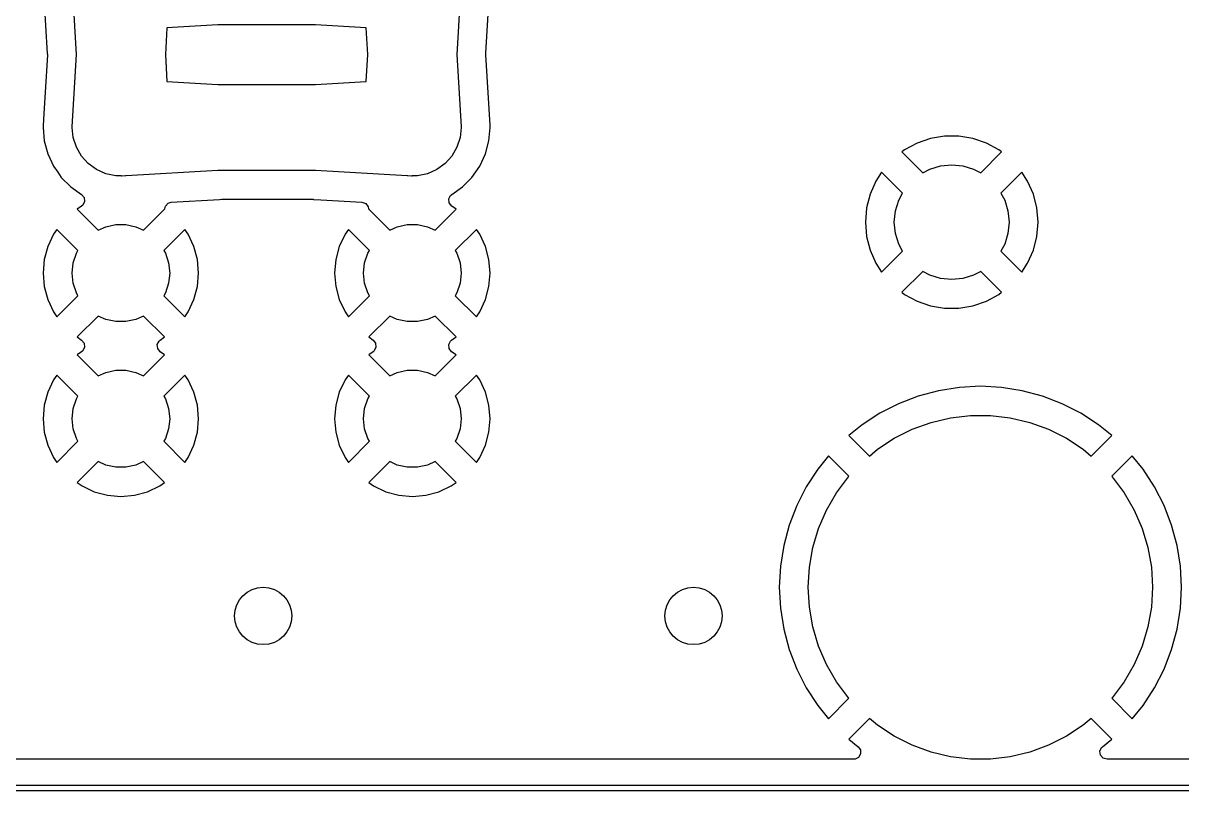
# Model space of a CAD drawing. Extents: x 0.1 to 11.5, y -4.3 to -1.1.
# Drawn here: x 8.871 to 9.666, y -4.293 to -3.766 of the extents above; entities that cross this region are included whole.
import ezdxf

# ---------------------------------------------------------------- set-up
doc = ezdxf.new("R2010")
doc.units = 0
doc.header["$MEASUREMENT"] = 0
doc.layers.add('BLACK', color=7, linetype='CONTINUOUS')

msp = doc.modelspace()

# ---------------------------------------------------------------- linework, layer by layer
at = {"layer": 'BLACK', "linetype": 'CONTINUOUS'}
for p, q in [((8.88449, -3.73945), (8.88729, -3.78706)), ((8.90727, -3.7878), (8.90436, -3.73828)), ((9.17123, -3.73828), (9.16832, -3.7878)), ((9.18831, -3.78681), (9.19112, -3.73916)), ((9.00429, -3.76735), (8.9694, -3.7694)), ((9.00435, -3.76732), (9.00429, -3.76735)), ((9.07125, -3.76732), (9.00435, -3.76732)), ((9.0713, -3.76735), (9.07125, -3.76732)), ((9.10619, -3.7694), (9.0713, -3.76735)), ((8.9694, -3.7694), (8.96832, -3.7878)), ((9.10727, -3.7878), (9.10619, -3.7694)), ((8.88733, -3.78794), (8.88494, -3.82853)), ((8.88729, -3.78706), (8.88733, -3.78765)), ((8.88733, -3.78765), (8.88733, -3.78794)), ((8.90436, -3.83731), (8.90727, -3.7878)), ((8.96832, -3.7878), (8.9694, -3.80619)), ((9.10619, -3.80619), (9.10727, -3.7878)), ((9.16832, -3.7878), (9.17123, -3.83731)), ((9.18826, -3.78765), (9.18831, -3.78681)), ((9.18826, -3.78794), (9.18826, -3.78765)), ((9.1911, -3.83614), (9.18826, -3.78794)), ((8.9694, -3.80619), (9.00429, -3.80824)), ((9.00429, -3.80824), (9.00434, -3.80827)), ((9.07124, -3.80827), (9.0713, -3.80824)), ((9.0713, -3.80824), (9.10619, -3.80619)), ((9.00434, -3.80827), (9.07124, -3.80827)), ((8.88494, -3.82853), (8.88447, -3.83643)), ((8.88447, -3.83729), (8.88442, -3.8378)), ((8.88442, -3.8378), (8.88442, -3.8378)), ((8.88442, -3.8378), (8.88523, -3.84706)), ((8.88447, -3.83643), (8.88447, -3.83675)), ((8.88447, -3.83675), (8.88447, -3.83675)), ((8.88447, -3.83675), (8.88447, -3.83698)), ((8.88447, -3.83698), (8.88447, -3.83729)), ((8.90433, -3.8378), (8.90437, -3.83737)), ((8.90506, -3.84475), (8.90433, -3.8378)), ((8.90436, -3.83733), (8.90436, -3.83731)), ((8.90437, -3.83737), (8.90436, -3.83733)), ((9.17126, -3.8378), (9.17053, -3.84475)), ((9.17123, -3.83731), (9.17121, -3.83736)), ((9.17121, -3.83736), (9.17126, -3.8378)), ((9.19036, -3.84706), (9.19117, -3.8378)), ((9.1911, -3.83616), (9.1911, -3.83614)), ((9.1911, -3.83627), (9.1911, -3.83616)), ((9.1911, -3.83631), (9.1911, -3.83627)), ((9.1911, -3.837), (9.1911, -3.83631)), ((9.1911, -3.83631), (9.1911, -3.83631)), ((9.19117, -3.8378), (9.1911, -3.837)), ((8.88523, -3.84706), (8.88523, -3.84706)), ((8.88523, -3.84706), (8.88764, -3.85605)), ((8.90722, -3.85141), (8.90506, -3.84475)), ((9.17053, -3.84475), (9.16837, -3.85141)), ((9.18795, -3.85605), (9.19036, -3.84706)), ((9.49333, -3.8454), (9.48407, -3.84858)), ((9.50298, -3.84379), (9.49333, -3.8454)), ((9.51277, -3.84379), (9.50298, -3.84379)), ((9.52242, -3.8454), (9.51277, -3.84379)), ((9.53168, -3.84858), (9.52242, -3.8454)), ((8.91072, -3.85747), (8.90722, -3.85141)), ((9.16837, -3.85141), (9.16487, -3.85747)), ((9.47546, -3.85324), (9.47362, -3.85467)), ((9.47362, -3.85467), (9.47362, -3.85467)), ((9.47362, -3.85467), (9.48799, -3.86905)), ((9.48407, -3.84858), (9.47546, -3.85324)), ((9.48407, -3.84858), (9.48407, -3.84858)), ((9.52775, -3.86905), (9.54213, -3.85467)), ((9.54028, -3.85324), (9.53168, -3.84858)), ((9.53168, -3.84858), (9.53168, -3.84858)), ((9.54213, -3.85467), (9.54028, -3.85324)), ((9.54213, -3.85467), (9.54213, -3.85467)), ((8.88764, -3.85605), (8.88764, -3.85605)), ((8.88764, -3.85605), (8.88764, -3.85605)), ((8.88764, -3.85605), (8.89041, -3.86199)), ((8.89041, -3.86199), (8.89157, -3.86448)), ((8.9154, -3.86266), (8.91072, -3.85747)), ((8.92106, -3.86678), (8.9154, -3.86266)), ((9.16019, -3.86266), (9.15453, -3.86678)), ((9.16487, -3.85747), (9.16019, -3.86266)), ((9.18402, -3.86448), (9.18795, -3.85605)), ((9.50019, -3.86423), (9.50787, -3.86348)), ((9.50787, -3.86348), (9.51555, -3.86423)), ((8.89157, -3.86448), (8.89157, -3.86448)), ((8.89157, -3.86448), (8.89446, -3.8686)), ((8.89446, -3.8686), (8.89691, -3.8721)), ((8.92745, -3.86962), (8.92106, -3.86678)), ((8.9343, -3.87108), (8.92745, -3.86962)), ((8.93793, -3.87108), (8.9343, -3.87108)), ((8.93795, -3.87112), (8.93793, -3.87108)), ((8.93828, -3.87123), (8.93795, -3.87112)), ((8.94091, -3.87108), (8.93828, -3.87123)), ((8.94129, -3.87108), (8.94091, -3.87108)), ((8.94144, -3.87105), (8.94129, -3.87108)), ((9.00429, -3.86735), (8.94144, -3.87105)), ((9.00435, -3.86732), (9.00429, -3.86735)), ((9.07125, -3.86732), (9.00435, -3.86732)), ((9.0713, -3.86735), (9.07125, -3.86732)), ((9.13415, -3.87105), (9.0713, -3.86735)), ((9.1343, -3.87108), (9.13415, -3.87105)), ((9.13468, -3.87108), (9.1343, -3.87108)), ((9.13731, -3.87123), (9.13468, -3.87108)), ((9.13733, -3.87123), (9.13731, -3.87123)), ((9.13766, -3.8711), (9.13733, -3.87123)), ((9.13767, -3.87108), (9.13766, -3.8711)), ((9.14129, -3.87108), (9.13767, -3.87108)), ((9.14814, -3.86962), (9.14129, -3.87108)), ((9.15453, -3.86678), (9.14814, -3.86962)), ((9.17868, -3.8721), (9.18402, -3.86448)), ((9.45971, -3.8686), (9.45576, -3.87464)), ((9.47407, -3.88297), (9.45971, -3.8686)), ((9.48799, -3.86905), (9.49281, -3.86647)), ((9.49281, -3.86647), (9.50019, -3.86423)), ((9.51555, -3.86423), (9.52294, -3.86647)), ((9.52294, -3.86647), (9.52775, -3.86905)), ((9.55604, -3.8686), (9.54167, -3.88297)), ((9.55999, -3.87464), (9.55604, -3.8686)), ((8.89691, -3.8721), (8.90349, -3.87868)), ((8.90349, -3.87868), (8.91081, -3.88381)), ((9.16478, -3.88381), (9.1721, -3.87868)), ((9.1721, -3.87868), (9.17868, -3.8721)), ((9.45576, -3.87464), (9.45183, -3.88361)), ((9.56392, -3.88361), (9.55999, -3.87464)), ((8.91081, -3.88381), (8.91253, -3.88596)), ((8.91253, -3.88596), (8.91281, -3.88869)), ((8.9724, -3.88916), (9.00546, -3.88722)), ((9.00546, -3.88722), (9.007, -3.88706)), ((9.007, -3.88706), (9.00726, -3.88704)), ((9.007, -3.88706), (9.007, -3.88706)), ((9.00726, -3.88704), (9.0075, -3.88703)), ((9.0075, -3.88703), (9.06872, -3.88703)), ((9.06872, -3.88703), (9.06969, -3.88713)), ((9.06969, -3.88713), (9.06998, -3.88718)), ((9.06998, -3.88718), (9.07013, -3.88722)), ((9.07013, -3.88722), (9.07013, -3.88722)), ((9.07013, -3.88722), (9.07503, -3.8875)), ((9.07503, -3.8875), (9.10319, -3.88916)), ((9.16278, -3.88692), (9.16402, -3.88447)), ((9.16306, -3.88966), (9.16278, -3.88692)), ((9.16402, -3.88447), (9.16478, -3.88381)), ((9.45183, -3.88361), (9.44942, -3.89309)), ((9.4715, -3.88778), (9.47407, -3.88297)), ((9.54167, -3.88297), (9.54425, -3.88778)), ((9.56632, -3.89309), (9.56392, -3.88361)), ((8.91081, -3.89181), (8.90782, -3.8939)), ((8.90782, -3.8939), (8.90782, -3.8939)), ((8.90782, -3.8939), (8.92222, -3.9083)), ((8.91157, -3.89115), (8.91081, -3.89181)), ((8.91281, -3.88869), (8.91157, -3.89115)), ((8.95337, -3.9083), (8.96797, -3.8937)), ((8.96797, -3.8937), (8.96836, -3.89176)), ((8.96836, -3.89176), (8.97028, -3.88979)), ((8.97028, -3.88979), (8.9724, -3.88916)), ((9.10319, -3.88916), (9.10578, -3.89009)), ((9.10578, -3.89009), (9.10746, -3.89227)), ((9.10746, -3.89227), (9.10767, -3.89375)), ((9.10767, -3.89375), (9.12222, -3.9083)), ((9.15882, -3.90285), (9.16777, -3.8939)), ((9.16478, -3.89181), (9.16306, -3.88966)), ((9.16777, -3.8939), (9.16478, -3.89181)), ((9.16777, -3.8939), (9.16777, -3.8939)), ((9.44942, -3.89309), (9.44862, -3.90285)), ((9.44942, -3.89309), (9.44942, -3.89309)), ((9.4685, -3.90285), (9.46926, -3.89517)), ((9.46926, -3.89517), (9.4715, -3.88778)), ((9.54425, -3.88778), (9.54649, -3.89517)), ((9.54649, -3.89517), (9.54724, -3.90285)), ((9.56713, -3.90285), (9.56632, -3.89309)), ((9.56632, -3.89309), (9.56632, -3.89309)), ((9.15337, -3.9083), (9.15882, -3.90285)), ((9.44862, -3.90285), (9.44862, -3.90285)), ((9.44862, -3.90285), (9.44942, -3.9126)), ((9.46926, -3.91053), (9.4685, -3.90285)), ((9.54724, -3.90285), (9.54649, -3.91053)), ((9.56632, -3.9126), (9.56713, -3.90285)), ((9.56713, -3.90285), (9.56713, -3.90285)), ((8.89159, -3.91112), (8.88766, -3.91955)), ((8.8939, -3.90782), (8.89159, -3.91112)), ((8.90834, -3.92226), (8.8939, -3.90782)), ((8.8939, -3.90782), (8.8939, -3.90782)), ((8.92222, -3.9083), (8.92745, -3.90597)), ((8.92745, -3.90597), (8.9343, -3.90451)), ((8.9343, -3.90451), (8.94129, -3.90451)), ((8.94129, -3.90451), (8.94814, -3.90597)), ((8.94814, -3.90597), (8.95337, -3.9083)), ((8.98169, -3.90782), (8.96725, -3.92226)), ((8.984, -3.91112), (8.98169, -3.90782)), ((8.98169, -3.90782), (8.98169, -3.90782)), ((8.98793, -3.91955), (8.984, -3.91112)), ((8.984, -3.91112), (8.984, -3.91112)), ((9.09159, -3.91112), (9.08766, -3.91955)), ((9.0939, -3.90782), (9.09159, -3.91112)), ((9.10834, -3.92226), (9.0939, -3.90782)), ((9.0939, -3.90782), (9.0939, -3.90782)), ((9.12222, -3.9083), (9.12745, -3.90597)), ((9.12745, -3.90597), (9.1343, -3.90451)), ((9.1343, -3.90451), (9.14129, -3.90451)), ((9.14129, -3.90451), (9.14814, -3.90597)), ((9.14814, -3.90597), (9.15337, -3.9083)), ((9.18169, -3.90782), (9.16725, -3.92226)), ((9.184, -3.91112), (9.18169, -3.90782)), ((9.18169, -3.90782), (9.18169, -3.90782)), ((9.18793, -3.91955), (9.184, -3.91112)), ((9.184, -3.91112), (9.184, -3.91112)), ((9.4715, -3.91791), (9.46926, -3.91053)), ((9.54649, -3.91053), (9.54425, -3.91791)), ((8.88766, -3.91955), (8.88525, -3.92853)), ((8.88766, -3.91955), (8.88766, -3.91955)), ((8.99034, -3.92853), (8.98793, -3.91955)), ((8.98793, -3.91955), (8.98793, -3.91955)), ((9.08766, -3.91955), (9.08525, -3.92853)), ((9.08766, -3.91955), (9.08766, -3.91955)), ((9.19034, -3.92853), (9.18793, -3.91955)), ((9.18793, -3.91955), (9.18793, -3.91955)), ((9.44942, -3.9126), (9.44942, -3.9126)), ((9.44942, -3.9126), (9.45183, -3.92209)), ((9.47407, -3.92273), (9.4715, -3.91791)), ((9.54425, -3.91791), (9.54167, -3.92273)), ((9.56392, -3.92209), (9.56632, -3.9126)), ((9.56632, -3.9126), (9.56632, -3.9126)), ((8.90506, -3.93084), (8.90722, -3.92418)), ((8.90722, -3.92418), (8.90834, -3.92226)), ((8.96725, -3.92226), (8.96837, -3.92418)), ((8.96837, -3.92418), (8.97053, -3.93084)), ((9.10506, -3.93084), (9.10722, -3.92418)), ((9.10722, -3.92418), (9.10834, -3.92226)), ((9.16725, -3.92226), (9.16837, -3.92418)), ((9.16837, -3.92418), (9.17053, -3.93084)), ((9.45183, -3.92209), (9.45576, -3.93105)), ((9.45971, -3.93709), (9.47407, -3.92273)), ((9.54167, -3.92273), (9.55604, -3.93709)), ((9.55999, -3.93105), (9.56392, -3.92209)), ((8.88525, -3.92853), (8.88444, -3.9378)), ((8.88525, -3.92853), (8.88525, -3.92853)), ((8.90433, -3.9378), (8.90506, -3.93084)), ((8.97053, -3.93084), (8.97126, -3.9378)), ((8.99115, -3.9378), (8.99034, -3.92853)), ((8.99034, -3.92853), (8.99034, -3.92853)), ((9.08525, -3.92853), (9.08444, -3.9378)), ((9.08525, -3.92853), (9.08525, -3.92853)), ((9.10433, -3.9378), (9.10506, -3.93084)), ((9.17053, -3.93084), (9.17126, -3.9378)), ((9.19115, -3.9378), (9.19034, -3.92853)), ((9.19034, -3.92853), (9.19034, -3.92853)), ((9.45576, -3.93105), (9.45971, -3.93709)), ((9.55604, -3.93709), (9.55999, -3.93105)), ((8.88444, -3.9378), (8.88444, -3.9378)), ((8.88444, -3.9378), (8.88525, -3.94706)), ((8.90506, -3.94475), (8.90433, -3.9378)), ((8.97126, -3.9378), (8.97053, -3.94475)), ((8.99034, -3.94706), (8.99115, -3.9378)), ((8.99115, -3.9378), (8.99115, -3.9378)), ((9.08444, -3.9378), (9.08444, -3.9378)), ((9.08444, -3.9378), (9.08525, -3.94706)), ((9.10506, -3.94475), (9.10433, -3.9378)), ((9.17126, -3.9378), (9.17053, -3.94475)), ((9.19034, -3.94706), (9.19115, -3.9378)), ((9.19115, -3.9378), (9.19115, -3.9378)), ((9.48799, -3.93665), (9.47362, -3.95102)), ((9.49281, -3.93922), (9.48799, -3.93665)), ((9.50019, -3.94146), (9.49281, -3.93922)), ((9.50787, -3.94222), (9.50019, -3.94146)), ((9.51555, -3.94146), (9.50787, -3.94222)), ((9.52294, -3.93922), (9.51555, -3.94146)), ((9.52775, -3.93665), (9.52294, -3.93922)), ((9.54213, -3.95102), (9.52775, -3.93665)), ((8.88525, -3.94706), (8.88525, -3.94706)), ((8.88525, -3.94706), (8.88766, -3.95604)), ((8.90722, -3.95141), (8.90506, -3.94475)), ((8.97053, -3.94475), (8.96837, -3.95141)), ((8.98793, -3.95604), (8.99034, -3.94706)), ((8.99034, -3.94706), (8.99034, -3.94706)), ((9.08525, -3.94706), (9.08525, -3.94706)), ((9.08525, -3.94706), (9.08766, -3.95604)), ((9.10722, -3.95141), (9.10506, -3.94475)), ((9.17053, -3.94475), (9.16837, -3.95141)), ((9.18793, -3.95604), (9.19034, -3.94706)), ((9.19034, -3.94706), (9.19034, -3.94706)), ((9.47362, -3.95102), (9.47546, -3.95246)), ((9.54028, -3.95246), (9.54213, -3.95102)), ((8.88766, -3.95604), (8.88766, -3.95604)), ((8.88766, -3.95604), (8.89159, -3.96447)), ((8.8939, -3.96777), (8.90834, -3.95333)), ((8.90834, -3.95333), (8.90722, -3.95141)), ((8.96837, -3.95141), (8.96725, -3.95333)), ((8.96725, -3.95333), (8.98169, -3.96777)), ((8.984, -3.96447), (8.98793, -3.95604)), ((8.98793, -3.95604), (8.98793, -3.95604)), ((9.08766, -3.95604), (9.08766, -3.95604)), ((9.08766, -3.95604), (9.09159, -3.96447)), ((9.0939, -3.96777), (9.10834, -3.95333)), ((9.10834, -3.95333), (9.10722, -3.95141)), ((9.16837, -3.95141), (9.16725, -3.95333)), ((9.16725, -3.95333), (9.18169, -3.96777)), ((9.184, -3.96447), (9.18793, -3.95604)), ((9.18793, -3.95604), (9.18793, -3.95604)), ((9.47546, -3.95246), (9.47546, -3.95246)), ((9.47546, -3.95246), (9.48407, -3.95711)), ((9.48407, -3.95711), (9.48407, -3.95711)), ((9.48407, -3.95711), (9.49333, -3.96029)), ((9.52242, -3.96029), (9.53168, -3.95711)), ((9.53168, -3.95711), (9.54028, -3.95246)), ((9.53168, -3.95711), (9.53168, -3.95711)), ((9.54028, -3.95246), (9.54028, -3.95246)), ((8.89159, -3.96447), (8.89159, -3.96447)), ((8.89159, -3.96447), (8.8939, -3.96777)), ((8.98169, -3.96777), (8.984, -3.96447)), ((8.984, -3.96447), (8.984, -3.96447)), ((9.09159, -3.96447), (9.09159, -3.96447)), ((9.09159, -3.96447), (9.0939, -3.96777)), ((9.18169, -3.96777), (9.184, -3.96447)), ((9.184, -3.96447), (9.184, -3.96447)), ((9.49333, -3.96029), (9.50298, -3.9619)), ((9.50298, -3.9619), (9.51277, -3.9619)), ((9.51277, -3.9619), (9.52242, -3.96029)), ((8.8939, -3.96777), (8.8939, -3.96777)), ((8.92222, -3.96729), (8.90782, -3.98169)), ((8.92745, -3.96962), (8.92222, -3.96729)), ((8.9343, -3.97108), (8.92745, -3.96962)), ((8.94129, -3.97108), (8.9343, -3.97108)), ((8.94814, -3.96962), (8.94129, -3.97108)), ((8.95337, -3.96729), (8.94814, -3.96962)), ((8.96777, -3.98169), (8.95337, -3.96729)), ((8.98169, -3.96777), (8.98169, -3.96777)), ((9.0939, -3.96777), (9.0939, -3.96777)), ((9.12222, -3.96729), (9.10782, -3.98169)), ((9.12745, -3.96962), (9.12222, -3.96729)), ((9.1343, -3.97108), (9.12745, -3.96962)), ((9.14129, -3.97108), (9.1343, -3.97108)), ((9.14814, -3.96962), (9.14129, -3.97108)), ((9.15337, -3.96729), (9.14814, -3.96962)), ((9.16777, -3.98169), (9.15337, -3.96729)), ((9.18169, -3.96777), (9.18169, -3.96777)), ((8.90782, -3.98169), (8.91083, -3.9838)), ((8.96476, -3.9838), (8.96777, -3.98169)), ((9.10782, -3.98169), (9.11083, -3.9838)), ((9.16476, -3.9838), (9.16777, -3.98169)), ((8.91083, -3.9838), (8.91255, -3.98594)), ((8.91283, -3.98868), (8.91159, -3.99114)), ((8.91255, -3.98594), (8.91283, -3.98868)), ((8.96276, -3.98691), (8.964, -3.98445)), ((8.96305, -3.98965), (8.96276, -3.98691)), ((8.96476, -3.99179), (8.96305, -3.98965)), ((8.964, -3.98445), (8.96476, -3.9838)), ((9.11083, -3.9838), (9.11255, -3.98594)), ((9.11283, -3.98868), (9.11159, -3.99114)), ((9.11255, -3.98594), (9.11283, -3.98868)), ((9.16276, -3.98691), (9.164, -3.98445)), ((9.16305, -3.98965), (9.16276, -3.98691)), ((9.16476, -3.99179), (9.16305, -3.98965)), ((9.164, -3.98445), (9.16476, -3.9838)), ((8.91083, -3.99179), (8.90782, -3.9939)), ((8.90782, -3.9939), (8.92222, -4.0083)), ((8.91159, -3.99114), (8.91083, -3.99179)), ((8.95337, -4.0083), (8.96777, -3.9939)), ((8.96777, -3.9939), (8.96476, -3.99179)), ((9.11083, -3.99179), (9.10782, -3.9939)), ((9.10782, -3.9939), (9.12222, -4.0083)), ((9.11159, -3.99114), (9.11083, -3.99179)), ((9.15337, -4.0083), (9.16777, -3.9939)), ((9.16777, -3.9939), (9.16476, -3.99179)), ((8.92222, -4.0083), (8.92745, -4.00597)), ((8.92745, -4.00597), (8.9343, -4.00451)), ((8.9343, -4.00451), (8.94129, -4.00451)), ((8.94129, -4.00451), (8.94814, -4.00597)), ((8.94814, -4.00597), (8.95337, -4.0083)), ((9.12222, -4.0083), (9.12745, -4.00597)), ((9.12745, -4.00597), (9.1343, -4.00451)), ((9.1343, -4.00451), (9.14129, -4.00451)), ((9.14129, -4.00451), (9.14814, -4.00597)), ((9.14814, -4.00597), (9.15337, -4.0083)), ((8.89159, -4.01112), (8.88766, -4.01955)), ((8.8939, -4.00782), (8.89159, -4.01112)), ((8.90834, -4.02226), (8.8939, -4.00782)), ((8.8939, -4.00782), (8.8939, -4.00782)), ((8.98169, -4.00782), (8.96725, -4.02226)), ((8.984, -4.01112), (8.98169, -4.00782)), ((8.98169, -4.00782), (8.98169, -4.00782)), ((8.98793, -4.01955), (8.984, -4.01112)), ((8.984, -4.01112), (8.984, -4.01112)), ((9.09159, -4.01112), (9.08766, -4.01955)), ((9.0939, -4.00782), (9.09159, -4.01112)), ((9.10834, -4.02226), (9.0939, -4.00782)), ((9.0939, -4.00782), (9.0939, -4.00782)), ((9.18169, -4.00782), (9.16725, -4.02226)), ((9.184, -4.01112), (9.18169, -4.00782)), ((9.18169, -4.00782), (9.18169, -4.00782)), ((9.18793, -4.01955), (9.184, -4.01112)), ((9.184, -4.01112), (9.184, -4.01112)), ((8.88766, -4.01955), (8.88525, -4.02853)), ((8.88766, -4.01955), (8.88766, -4.01955)), ((8.90722, -4.02418), (8.90834, -4.02226)), ((8.96725, -4.02226), (8.96837, -4.02418)), ((8.99034, -4.02853), (8.98793, -4.01955)), ((8.98793, -4.01955), (8.98793, -4.01955)), ((9.08766, -4.01955), (9.08525, -4.02853)), ((9.08766, -4.01955), (9.08766, -4.01955)), ((9.10722, -4.02418), (9.10834, -4.02226)), ((9.16725, -4.02226), (9.16837, -4.02418)), ((9.19034, -4.02853), (9.18793, -4.01955)), ((9.18793, -4.01955), (9.18793, -4.01955)), ((9.48492, -4.02231), (9.47144, -4.02749)), ((9.49887, -4.01857), (9.48492, -4.02231)), ((9.51314, -4.01631), (9.49887, -4.01857)), ((9.49887, -4.01857), (9.49887, -4.01857)), ((9.52756, -4.01556), (9.51314, -4.01631)), ((9.54198, -4.01631), (9.52756, -4.01556)), ((9.52756, -4.01556), (9.52756, -4.01556)), ((9.55625, -4.01857), (9.54198, -4.01631)), ((9.5702, -4.02231), (9.55625, -4.01857)), ((9.58368, -4.02749), (9.5702, -4.02231)), ((8.88525, -4.02853), (8.88444, -4.0378)), ((8.88525, -4.02853), (8.88525, -4.02853)), ((8.90433, -4.0378), (8.90506, -4.03084)), ((8.90506, -4.03084), (8.90722, -4.02418)), ((8.96837, -4.02418), (8.97053, -4.03084)), ((8.97053, -4.03084), (8.97126, -4.0378)), ((8.99115, -4.0378), (8.99034, -4.02853)), ((8.99034, -4.02853), (8.99034, -4.02853)), ((9.08525, -4.02853), (9.08444, -4.0378)), ((9.08525, -4.02853), (9.08525, -4.02853)), ((9.10433, -4.0378), (9.10506, -4.03084)), ((9.10506, -4.03084), (9.10722, -4.02418)), ((9.16837, -4.02418), (9.17053, -4.03084)), ((9.17053, -4.03084), (9.17126, -4.0378)), ((9.19115, -4.0378), (9.19034, -4.02853)), ((9.19034, -4.02853), (9.19034, -4.02853)), ((9.47144, -4.02749), (9.45857, -4.03405)), ((9.59655, -4.03405), (9.58368, -4.02749)), ((8.88444, -4.0378), (8.88444, -4.0378)), ((8.88444, -4.0378), (8.88525, -4.04706)), ((8.90506, -4.04475), (8.90433, -4.0378)), ((8.97126, -4.0378), (8.97053, -4.04475)), ((8.99034, -4.04706), (8.99115, -4.0378)), ((8.99115, -4.0378), (8.99115, -4.0378)), ((9.08444, -4.0378), (9.08444, -4.0378)), ((9.08444, -4.0378), (9.08525, -4.04706)), ((9.10506, -4.04475), (9.10433, -4.0378)), ((9.17126, -4.0378), (9.17053, -4.04475)), ((9.19034, -4.04706), (9.19115, -4.0378)), ((9.19115, -4.0378), (9.19115, -4.0378)), ((9.45857, -4.03405), (9.44645, -4.04191)), ((9.49368, -4.04039), (9.50705, -4.03723)), ((9.50705, -4.03723), (9.52069, -4.03563)), ((9.52069, -4.03563), (9.53443, -4.03563)), ((9.53443, -4.03563), (9.54807, -4.03723)), ((9.54807, -4.03723), (9.56143, -4.04039)), ((9.60866, -4.04191), (9.59655, -4.03405)), ((8.90722, -4.05141), (8.90506, -4.04475)), ((8.97053, -4.04475), (8.96837, -4.05141)), ((9.10722, -4.05141), (9.10506, -4.04475)), ((9.17053, -4.04475), (9.16837, -4.05141)), ((9.44645, -4.04191), (9.43728, -4.04934)), ((9.4685, -4.05126), (9.48078, -4.04509)), ((9.48078, -4.04509), (9.49368, -4.04039)), ((9.56143, -4.04039), (9.57434, -4.04509)), ((9.57434, -4.04509), (9.58661, -4.05126)), ((9.61784, -4.04934), (9.60866, -4.04191)), ((8.88525, -4.04706), (8.88525, -4.04706)), ((8.88525, -4.04706), (8.88766, -4.05604)), ((8.8939, -4.06777), (8.90834, -4.05333)), ((8.90834, -4.05333), (8.90722, -4.05141)), ((8.96837, -4.05141), (8.96725, -4.05333)), ((8.96725, -4.05333), (8.98169, -4.06777)), ((8.98793, -4.05604), (8.99034, -4.04706)), ((8.99034, -4.04706), (8.99034, -4.04706)), ((9.08525, -4.04706), (9.08525, -4.04706)), ((9.08525, -4.04706), (9.08766, -4.05604)), ((9.0939, -4.06777), (9.10834, -4.05333)), ((9.10834, -4.05333), (9.10722, -4.05141)), ((9.16837, -4.05141), (9.16725, -4.05333)), ((9.16725, -4.05333), (9.18169, -4.06777)), ((9.18793, -4.05604), (9.19034, -4.04706)), ((9.19034, -4.04706), (9.19034, -4.04706)), ((9.43728, -4.04934), (9.45143, -4.0635)), ((9.45703, -4.0588), (9.4685, -4.05126)), ((9.58661, -4.05126), (9.59809, -4.0588)), ((9.60368, -4.0635), (9.61784, -4.04934)), ((8.88766, -4.05604), (8.88766, -4.05604)), ((8.88766, -4.05604), (8.89159, -4.06447)), ((8.984, -4.06447), (8.98793, -4.05604)), ((8.98793, -4.05604), (8.98793, -4.05604)), ((9.08766, -4.05604), (9.08766, -4.05604)), ((9.08766, -4.05604), (9.09159, -4.06447)), ((9.184, -4.06447), (9.18793, -4.05604)), ((9.18793, -4.05604), (9.18793, -4.05604)), ((9.45143, -4.0635), (9.45703, -4.0588)), ((9.59809, -4.0588), (9.60368, -4.0635)), ((8.89159, -4.06447), (8.89159, -4.06447)), ((8.89159, -4.06447), (8.8939, -4.06777)), ((8.8939, -4.06777), (8.8939, -4.06777)), ((8.92222, -4.06729), (8.90782, -4.08169)), ((8.92745, -4.06962), (8.92222, -4.06729)), ((8.9343, -4.07108), (8.92745, -4.06962)), ((8.94814, -4.06962), (8.94129, -4.07108)), ((8.95337, -4.06729), (8.94814, -4.06962)), ((8.96777, -4.08169), (8.95337, -4.06729)), ((8.98169, -4.06777), (8.984, -4.06447)), ((8.98169, -4.06777), (8.98169, -4.06777)), ((8.984, -4.06447), (8.984, -4.06447)), ((9.09159, -4.06447), (9.09159, -4.06447)), ((9.09159, -4.06447), (9.0939, -4.06777)), ((9.0939, -4.06777), (9.0939, -4.06777)), ((9.12222, -4.06729), (9.10782, -4.08169)), ((9.12745, -4.06962), (9.12222, -4.06729)), ((9.1343, -4.07108), (9.12745, -4.06962)), ((9.14814, -4.06962), (9.14129, -4.07108)), ((9.15337, -4.06729), (9.14814, -4.06962)), ((9.16777, -4.08169), (9.15337, -4.06729)), ((9.18169, -4.06777), (9.184, -4.06447)), ((9.18169, -4.06777), (9.18169, -4.06777)), ((9.184, -4.06447), (9.184, -4.06447)), ((9.42336, -4.06326), (9.41593, -4.07244)), ((9.43739, -4.0773), (9.42336, -4.06326)), ((9.63176, -4.06326), (9.61773, -4.0773)), ((9.63919, -4.07244), (9.63176, -4.06326)), ((8.94129, -4.07108), (8.9343, -4.07108)), ((9.14129, -4.07108), (9.1343, -4.07108)), ((9.41593, -4.07244), (9.40806, -4.08455)), ((9.42888, -4.08864), (9.43708, -4.07762)), ((9.43708, -4.07762), (9.43739, -4.0773)), ((9.61773, -4.0773), (9.61804, -4.07762)), ((9.61804, -4.07762), (9.62624, -4.08864)), ((9.64706, -4.08455), (9.63919, -4.07244)), ((8.90782, -4.08169), (8.91112, -4.084)), ((8.91112, -4.084), (8.91955, -4.08793)), ((8.95604, -4.08793), (8.96447, -4.084)), ((8.96447, -4.084), (8.96777, -4.08169)), ((8.96447, -4.084), (8.96447, -4.084)), ((8.96777, -4.08169), (8.96777, -4.08169)), ((9.10782, -4.08169), (9.11112, -4.084)), ((9.11112, -4.084), (9.11955, -4.08793)), ((9.15604, -4.08793), (9.16447, -4.084)), ((9.16447, -4.084), (9.16777, -4.08169)), ((9.16447, -4.084), (9.16447, -4.084)), ((9.16777, -4.08169), (9.16777, -4.08169)), ((9.40806, -4.08455), (9.4015, -4.09742)), ((9.65361, -4.09742), (9.64706, -4.08455)), ((8.91955, -4.08793), (8.91955, -4.08793)), ((8.91955, -4.08793), (8.92853, -4.09034)), ((8.92853, -4.09034), (8.92853, -4.09034)), ((8.92853, -4.09034), (8.9378, -4.09115)), ((8.9378, -4.09115), (8.94706, -4.09034)), ((8.9378, -4.09115), (8.9378, -4.09115)), ((8.94706, -4.09034), (8.95604, -4.08793)), ((8.94706, -4.09034), (8.94706, -4.09034)), ((8.95604, -4.08793), (8.95604, -4.08793)), ((9.11955, -4.08793), (9.11955, -4.08793)), ((9.11955, -4.08793), (9.12853, -4.09034)), ((9.12853, -4.09034), (9.12853, -4.09034)), ((9.12853, -4.09034), (9.1378, -4.09115)), ((9.1378, -4.09115), (9.14706, -4.09034)), ((9.1378, -4.09115), (9.1378, -4.09115)), ((9.14706, -4.09034), (9.15604, -4.08793)), ((9.14706, -4.09034), (9.14706, -4.09034)), ((9.15604, -4.08793), (9.15604, -4.08793)), ((9.42201, -4.10054), (9.42888, -4.08864)), ((9.62624, -4.08864), (9.63311, -4.10054)), ((9.4015, -4.09742), (9.39633, -4.1109)), ((9.41657, -4.11315), (9.42201, -4.10054)), ((9.63311, -4.10054), (9.63855, -4.11315)), ((9.65879, -4.1109), (9.65361, -4.09742)), ((9.39633, -4.1109), (9.39259, -4.12485)), ((9.41263, -4.12631), (9.41657, -4.11315)), ((9.63855, -4.11315), (9.64249, -4.12631)), ((9.66253, -4.12485), (9.65879, -4.1109)), ((9.39259, -4.12485), (9.39033, -4.13912)), ((9.39259, -4.12485), (9.39259, -4.12485)), ((9.66479, -4.13912), (9.66253, -4.12485)), ((9.66253, -4.12485), (9.66253, -4.12485)), ((9.41025, -4.13983), (9.41263, -4.12631)), ((9.64249, -4.12631), (9.64487, -4.13983)), ((9.39033, -4.13912), (9.38957, -4.15354)), ((9.40945, -4.15354), (9.41025, -4.13983)), ((9.64487, -4.13983), (9.64567, -4.15354)), ((9.66554, -4.15354), (9.66479, -4.13912)), ((9.38957, -4.15354), (9.38957, -4.15354)), ((9.38957, -4.15354), (9.39033, -4.16797)), ((9.41025, -4.16726), (9.40945, -4.15354)), ((9.64567, -4.15354), (9.64487, -4.16726)), ((9.66479, -4.16797), (9.66554, -4.15354)), ((9.66554, -4.15354), (9.66554, -4.15354)), ((9.39033, -4.16797), (9.39259, -4.18223)), ((9.41263, -4.18078), (9.41025, -4.16726)), ((9.64487, -4.16726), (9.64249, -4.18078)), ((9.66253, -4.18223), (9.66479, -4.16797)), ((9.41657, -4.19394), (9.41263, -4.18078)), ((9.64249, -4.18078), (9.63855, -4.19394)), ((9.39259, -4.18223), (9.39259, -4.18223)), ((9.39259, -4.18223), (9.39633, -4.19618)), ((9.65879, -4.19618), (9.66253, -4.18223)), ((9.66253, -4.18223), (9.66253, -4.18223)), ((9.39633, -4.19618), (9.4015, -4.20967)), ((9.42201, -4.20655), (9.41657, -4.19394)), ((9.63855, -4.19394), (9.63311, -4.20655)), ((9.65361, -4.20967), (9.65879, -4.19618)), ((9.4015, -4.20967), (9.40806, -4.22254)), ((9.42888, -4.21845), (9.42201, -4.20655)), ((9.63311, -4.20655), (9.62624, -4.21845)), ((9.64706, -4.22254), (9.65361, -4.20967)), ((9.43708, -4.22946), (9.42888, -4.21845)), ((9.62624, -4.21845), (9.61804, -4.22946)), ((9.40806, -4.22254), (9.41593, -4.23465)), ((9.43739, -4.22979), (9.43708, -4.22946)), ((9.61804, -4.22946), (9.61773, -4.22979)), ((9.63919, -4.23465), (9.64706, -4.22254)), ((9.41593, -4.23465), (9.42336, -4.24382)), ((9.42336, -4.24382), (9.43739, -4.22979)), ((9.61773, -4.22979), (9.63176, -4.24382)), ((9.63176, -4.24382), (9.63919, -4.23465)), ((9.45143, -4.24359), (9.43728, -4.25774)), ((9.45703, -4.24828), (9.45143, -4.24359)), ((9.60368, -4.24359), (9.59809, -4.24828)), ((9.61784, -4.25774), (9.60368, -4.24359)), ((9.63176, -4.24382), (9.63176, -4.24382)), ((9.4685, -4.25583), (9.45703, -4.24828)), ((9.59809, -4.24828), (9.58661, -4.25583)), ((9.43728, -4.25774), (9.44374, -4.26298)), ((9.48078, -4.26199), (9.4685, -4.25583)), ((9.58661, -4.25583), (9.57434, -4.26199)), ((9.61138, -4.26298), (9.61784, -4.25774)), ((9.61784, -4.25774), (9.61784, -4.25774)), ((9.44374, -4.26298), (9.4453, -4.26524)), ((9.4454, -4.26799), (9.44399, -4.27035)), ((9.4453, -4.26524), (9.4454, -4.26799)), ((9.49368, -4.26669), (9.48078, -4.26199)), ((9.50705, -4.26986), (9.49368, -4.26669)), ((9.56143, -4.26669), (9.54807, -4.26986)), ((9.57434, -4.26199), (9.56143, -4.26669)), ((9.60962, -4.26608), (9.61076, -4.26357)), ((9.61001, -4.2688), (9.60962, -4.26608)), ((9.61181, -4.27088), (9.61001, -4.2688)), ((9.61076, -4.26357), (9.61138, -4.26298)), ((9.44067, -4.27165), (7.72469, -4.27165)), ((9.44152, -4.27158), (9.44067, -4.27165)), ((9.44399, -4.27035), (9.44152, -4.27158)), ((9.52069, -4.27145), (9.50705, -4.26986)), ((9.53443, -4.27145), (9.52069, -4.27145)), ((9.54807, -4.26986), (9.53443, -4.27145)), ((9.61445, -4.27165), (9.61181, -4.27088)), ((11.31075, -4.27165), (9.61445, -4.27165)), ((0.08071, -4.28937), (11.53346, -4.28937)), ((11.53543, -4.29331), (0.07874, -4.29331))]:
    msp.add_line(p, q, dxfattribs=at)
at = {"layer": 'BLACK'}
for centre in [(9.03543, -4.17323), (9.33071, -4.17323)]:
    msp.add_circle(centre, 0.01969, dxfattribs=at)

doc.saveas('drawing.dxf')
